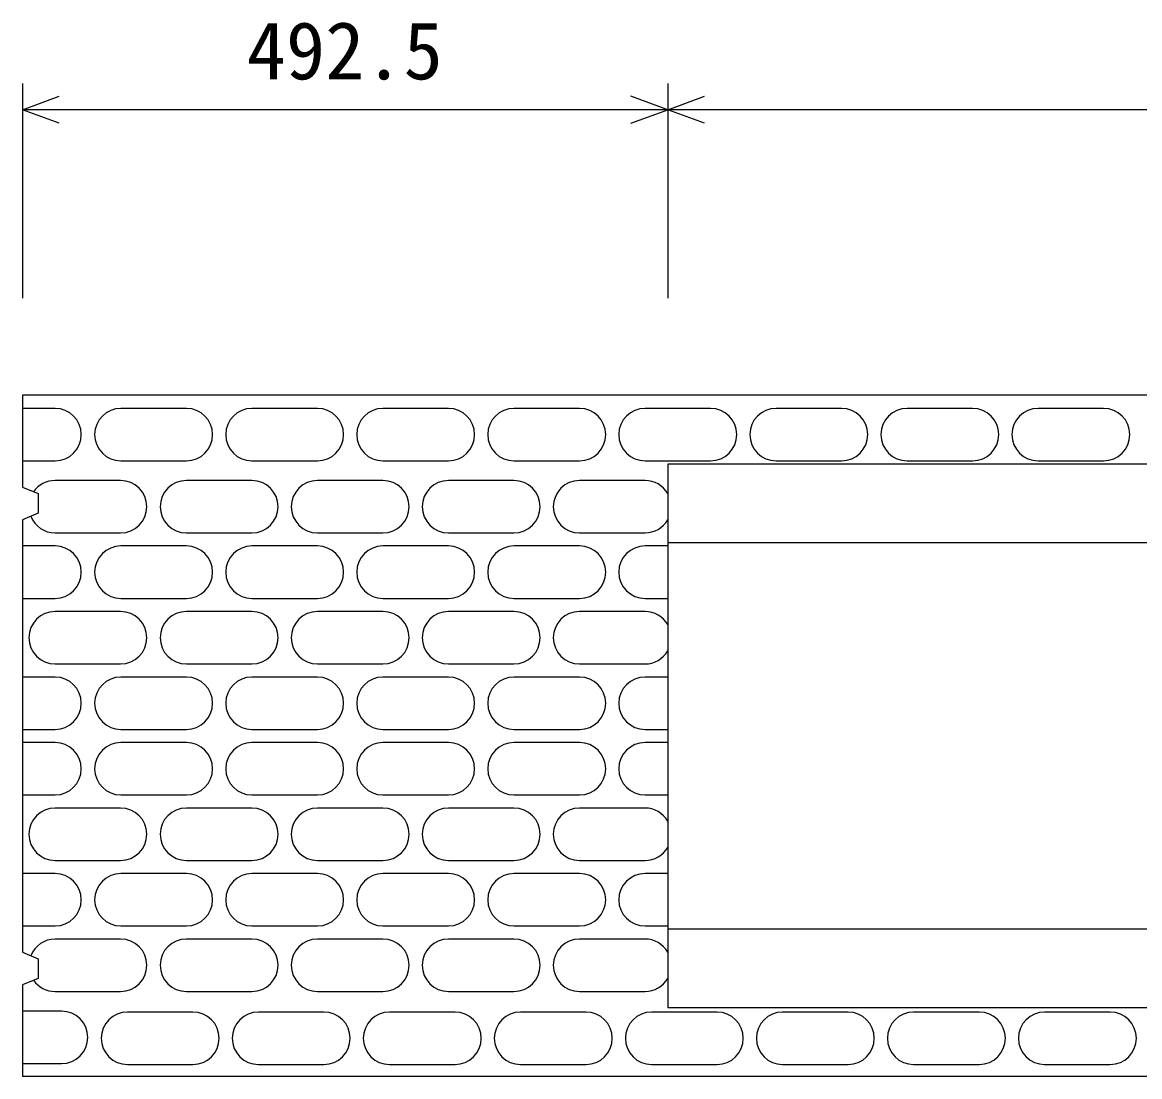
# Model space of a CAD drawing. Units: millimetres, scale not verified. Extents: x -16800 to 16800, y -5940 to 5940.
# Drawn here: x -9813 to -8961, y 2771 to 3576 of the extents above; entities that cross this region are included whole.
import ezdxf
from ezdxf.enums import TextEntityAlignment as Align

# ---------------------------------------------------------------- set-up
doc = ezdxf.new("R2010")
doc.units = ezdxf.units.MM
doc.header["$LTSCALE"] = 20
for name, color, linetype, lineweight in [('0-0_DIM', 7, 'Continuous', 25), ('0-2_HATCH', 6, 'Continuous', 25), ('0-5_OUTLINE', 3, 'Continuous', 25)]:
    doc.layers.add(name, color=color, linetype=linetype, lineweight=lineweight)
doc.styles.add('ＭＳ ゴシック', font='')
doc.styles.get('ＭＳ ゴシック').set_extended_font_data('MS Gothic')

msp = doc.modelspace()

# ---------------------------------------------------------------- linework, layer by layer
at = {"layer": '0-0_DIM'}
for p, q in [((-9813.26, 3528.9), (-9813.26, 3365.14)), ((-9320.76, 3528.9), (-9320.76, 3365.14)), ((-9320.76, 3508.9), (-9813.26, 3508.9)), ((-8305.76, 3508.9), (-9320.76, 3508.9))]:
    msp.add_line(p, q, dxfattribs=at)
for points in [[(-9785.07, 3498.64), (-9813.26, 3508.9), (-9785.07, 3519.16)], [(-9348.95, 3498.64), (-9320.76, 3508.9), (-9348.95, 3519.16)], [(-9292.57, 3498.64), (-9320.76, 3508.9), (-9292.57, 3519.16)]]:
    msp.add_lwpolyline(points, dxfattribs=at)
at = {"layer": '0-2_HATCH'}
for p, q in [((-9788.26, 3280.97), (-9813.26, 3280.97)), ((-9688.07, 3280.97), (-9738.07, 3280.97)), ((-9588.07, 3280.97), (-9638.07, 3280.97)), ((-9488.07, 3280.97), (-9538.07, 3280.97)), ((-9388.07, 3280.97), (-9438.07, 3280.97)), ((-9288.07, 3280.97), (-9338.07, 3280.97)), ((-9188.07, 3280.97), (-9238.07, 3280.97)), ((-9088.07, 3280.97), (-9138.07, 3280.97)), ((-8988.07, 3280.97), (-9038.07, 3280.97)), ((-9813.26, 3240.97), (-9788.26, 3240.97)), ((-9738.07, 3240.97), (-9688.07, 3240.97)), ((-9638.07, 3240.97), (-9588.07, 3240.97)), ((-9538.07, 3240.97), (-9488.07, 3240.97)), ((-9438.07, 3240.97), (-9388.07, 3240.97)), ((-9338.07, 3240.97), (-9288.07, 3240.97)), ((-9238.07, 3240.97), (-9188.07, 3240.97)), ((-9138.07, 3240.97), (-9088.07, 3240.97)), ((-9038.07, 3240.97), (-8988.07, 3240.97)), ((-9738.26, 3225.97), (-9788.26, 3225.97)), ((-9638.07, 3225.97), (-9688.07, 3225.97)), ((-9538.07, 3225.97), (-9588.07, 3225.97)), ((-9438.07, 3225.97), (-9488.07, 3225.97)), ((-9338.07, 3225.97), (-9388.07, 3225.97)), ((-9788.26, 3185.97), (-9738.26, 3185.97)), ((-9688.07, 3185.97), (-9638.07, 3185.97)), ((-9588.07, 3185.97), (-9538.07, 3185.97)), ((-9488.07, 3185.97), (-9438.07, 3185.97)), ((-9388.07, 3185.97), (-9338.07, 3185.97)), ((-9788.26, 3175.97), (-9813.26, 3175.97)), ((-9688.07, 3175.97), (-9738.07, 3175.97)), ((-9588.07, 3175.97), (-9638.07, 3175.97)), ((-9488.07, 3175.97), (-9538.07, 3175.97)), ((-9388.07, 3175.97), (-9438.07, 3175.97)), ((-9320.76, 3175.97), (-9338.07, 3175.97)), ((-9813.26, 3135.97), (-9788.26, 3135.97)), ((-9738.07, 3135.97), (-9688.07, 3135.97)), ((-9638.07, 3135.97), (-9588.07, 3135.97)), ((-9538.07, 3135.97), (-9488.07, 3135.97)), ((-9438.07, 3135.97), (-9388.07, 3135.97)), ((-9338.07, 3135.97), (-9320.76, 3135.97)), ((-9738.26, 3125.97), (-9788.26, 3125.97)), ((-9638.07, 3125.97), (-9688.07, 3125.97)), ((-9538.07, 3125.97), (-9588.07, 3125.97)), ((-9438.07, 3125.97), (-9488.07, 3125.97)), ((-9338.07, 3125.97), (-9388.07, 3125.97)), ((-9788.26, 3085.97), (-9738.26, 3085.97)), ((-9688.07, 3085.97), (-9638.07, 3085.97)), ((-9588.07, 3085.97), (-9538.07, 3085.97)), ((-9488.07, 3085.97), (-9438.07, 3085.97)), ((-9388.07, 3085.97), (-9338.07, 3085.97)), ((-9788.26, 3075.97), (-9813.26, 3075.97)), ((-9688.07, 3075.97), (-9738.07, 3075.97)), ((-9588.07, 3075.97), (-9638.07, 3075.97)), ((-9488.07, 3075.97), (-9538.07, 3075.97)), ((-9388.07, 3075.97), (-9438.07, 3075.97)), ((-9320.76, 3075.97), (-9338.07, 3075.97)), ((-9813.26, 3035.97), (-9788.26, 3035.97)), ((-9738.07, 3035.97), (-9688.07, 3035.97)), ((-9638.07, 3035.97), (-9588.07, 3035.97)), ((-9538.07, 3035.97), (-9488.07, 3035.97)), ((-9438.07, 3035.97), (-9388.07, 3035.97)), ((-9338.07, 3035.97), (-9320.76, 3035.97)), ((-9788.26, 3025.97), (-9813.26, 3025.97)), ((-9688.07, 3025.97), (-9738.07, 3025.97)), ((-9588.07, 3025.97), (-9638.07, 3025.97)), ((-9488.07, 3025.97), (-9538.07, 3025.97)), ((-9388.07, 3025.97), (-9438.07, 3025.97)), ((-9320.76, 3025.97), (-9338.07, 3025.97)), ((-9813.26, 2985.97), (-9788.26, 2985.97)), ((-9738.07, 2985.97), (-9688.07, 2985.97)), ((-9638.07, 2985.97), (-9588.07, 2985.97)), ((-9538.07, 2985.97), (-9488.07, 2985.97)), ((-9438.07, 2985.97), (-9388.07, 2985.97)), ((-9338.07, 2985.97), (-9320.76, 2985.97)), ((-9738.26, 2975.97), (-9788.26, 2975.97)), ((-9638.07, 2975.97), (-9688.07, 2975.97)), ((-9538.07, 2975.97), (-9588.07, 2975.97)), ((-9438.07, 2975.97), (-9488.07, 2975.97)), ((-9338.07, 2975.97), (-9388.07, 2975.97)), ((-9788.26, 2935.97), (-9738.26, 2935.97)), ((-9688.07, 2935.97), (-9638.07, 2935.97)), ((-9588.07, 2935.97), (-9538.07, 2935.97)), ((-9488.07, 2935.97), (-9438.07, 2935.97)), ((-9388.07, 2935.97), (-9338.07, 2935.97)), ((-9788.26, 2925.97), (-9813.26, 2925.97)), ((-9688.07, 2925.97), (-9738.07, 2925.97)), ((-9588.07, 2925.97), (-9638.07, 2925.97)), ((-9488.07, 2925.97), (-9538.07, 2925.97)), ((-9388.07, 2925.97), (-9438.07, 2925.97)), ((-9320.76, 2925.97), (-9338.07, 2925.97)), ((-9813.26, 2885.97), (-9788.26, 2885.97)), ((-9738.07, 2885.97), (-9688.07, 2885.97)), ((-9638.07, 2885.97), (-9588.07, 2885.97)), ((-9538.07, 2885.97), (-9488.07, 2885.97)), ((-9438.07, 2885.97), (-9388.07, 2885.97)), ((-9338.07, 2885.97), (-9320.76, 2885.97)), ((-9738.26, 2875.97), (-9788.26, 2875.97)), ((-9638.07, 2875.97), (-9688.07, 2875.97)), ((-9538.07, 2875.97), (-9588.07, 2875.97)), ((-9438.07, 2875.97), (-9488.07, 2875.97)), ((-9338.07, 2875.97), (-9388.07, 2875.97)), ((-9788.26, 2835.97), (-9738.26, 2835.97)), ((-9688.07, 2835.97), (-9638.07, 2835.97)), ((-9588.07, 2835.97), (-9538.07, 2835.97)), ((-9488.07, 2835.97), (-9438.07, 2835.97)), ((-9388.07, 2835.97), (-9338.07, 2835.97)), ((-9783.26, 2820.97), (-9813.26, 2820.97)), ((-9683.07, 2820.25), (-9733.07, 2820.25)), ((-9583.07, 2820.25), (-9633.07, 2820.25)), ((-9483.07, 2820.25), (-9533.07, 2820.25)), ((-9383.07, 2820.25), (-9433.07, 2820.25)), ((-9283.07, 2820.25), (-9333.07, 2820.25)), ((-9183.07, 2820.25), (-9233.07, 2820.25)), ((-9083.07, 2820.25), (-9133.07, 2820.25)), ((-8983.07, 2820.25), (-9033.07, 2820.25)), ((-9813.26, 2780.97), (-9783.26, 2780.97)), ((-9733.07, 2780.25), (-9683.07, 2780.25)), ((-9633.07, 2780.25), (-9583.07, 2780.25)), ((-9533.07, 2780.25), (-9483.07, 2780.25)), ((-9433.07, 2780.25), (-9383.07, 2780.25)), ((-9333.07, 2780.25), (-9283.07, 2780.25)), ((-9233.07, 2780.25), (-9183.07, 2780.25)), ((-9133.07, 2780.25), (-9083.07, 2780.25)), ((-9033.07, 2780.25), (-8983.07, 2780.25))]:
    msp.add_line(p, q, dxfattribs=at)
for centre, start, end in [((-9788.26, 3260.97), 270, 90), ((-9738.07, 3260.97), 90, 270), ((-9688.07, 3260.97), 270, 90), ((-9638.07, 3260.97), 90, 270), ((-9588.07, 3260.97), 270, 90), ((-9538.07, 3260.97), 90, 270), ((-9488.07, 3260.97), 270, 90), ((-9438.07, 3260.97), 90, 270), ((-9388.07, 3260.97), 270, 90), ((-9338.07, 3260.97), 90, 270), ((-9288.07, 3260.97), 270, 90), ((-9238.07, 3260.97), 90, 270), ((-9188.07, 3260.97), 270, 90), ((-9138.07, 3260.97), 90, 270), ((-9088.07, 3260.97), 270, 90), ((-9038.07, 3260.97), 90, 270), ((-8988.07, 3260.97), 270, 90), ((-9788.26, 3205.97), 90, 145.16861), ((-9738.26, 3205.97), 270, 90), ((-9688.07, 3205.97), 90, 270), ((-9638.07, 3205.97), 270, 90), ((-9588.07, 3205.97), 90, 270), ((-9538.07, 3205.97), 270, 90), ((-9488.07, 3205.97), 90, 270), ((-9438.07, 3205.97), 270, 90), ((-9388.07, 3205.97), 90, 270), ((-9338.07, 3205.97), 30.02267, 90), ((-9788.26, 3205.97), 201.51895, 270), ((-9338.07, 3205.97), 270, 329.97733), ((-9788.26, 3155.97), 270, 90), ((-9738.07, 3155.97), 90, 270), ((-9688.07, 3155.97), 270, 90), ((-9638.07, 3155.97), 90, 270), ((-9588.07, 3155.97), 270, 90), ((-9538.07, 3155.97), 90, 270), ((-9488.07, 3155.97), 270, 90), ((-9438.07, 3155.97), 90, 270), ((-9388.07, 3155.97), 270, 90), ((-9338.07, 3155.97), 90, 270), ((-9788.26, 3105.97), 90, 270), ((-9738.26, 3105.97), 270, 90), ((-9688.07, 3105.97), 90, 270), ((-9638.07, 3105.97), 270, 90), ((-9588.07, 3105.97), 90, 270), ((-9538.07, 3105.97), 270, 90), ((-9488.07, 3105.97), 90, 270), ((-9438.07, 3105.97), 270, 90), ((-9388.07, 3105.97), 90, 270), ((-9338.07, 3105.97), 30.02267, 90), ((-9338.07, 3105.97), 270, 329.97733), ((-9788.26, 3055.97), 270, 90), ((-9738.07, 3055.97), 90, 270), ((-9688.07, 3055.97), 270, 90), ((-9638.07, 3055.97), 90, 270), ((-9588.07, 3055.97), 270, 90), ((-9538.07, 3055.97), 90, 270), ((-9488.07, 3055.97), 270, 90), ((-9438.07, 3055.97), 90, 270), ((-9388.07, 3055.97), 270, 90), ((-9338.07, 3055.97), 90, 270), ((-9788.26, 3005.97), 270, 90), ((-9738.07, 3005.97), 90, 270), ((-9688.07, 3005.97), 270, 90), ((-9638.07, 3005.97), 90, 270), ((-9588.07, 3005.97), 270, 90), ((-9538.07, 3005.97), 90, 270), ((-9488.07, 3005.97), 270, 90), ((-9438.07, 3005.97), 90, 270), ((-9388.07, 3005.97), 270, 90), ((-9338.07, 3005.97), 90, 270), ((-9788.26, 2955.97), 90, 270), ((-9738.26, 2955.97), 270, 90), ((-9688.07, 2955.97), 90, 270), ((-9638.07, 2955.97), 270, 90), ((-9588.07, 2955.97), 90, 270), ((-9538.07, 2955.97), 270, 90), ((-9488.07, 2955.97), 90, 270), ((-9438.07, 2955.97), 270, 90), ((-9388.07, 2955.97), 90, 270), ((-9338.07, 2955.97), 30.02267, 90), ((-9338.07, 2955.97), 270, 329.97733), ((-9788.26, 2905.97), 270, 90), ((-9738.07, 2905.97), 90, 270), ((-9688.07, 2905.97), 270, 90), ((-9638.07, 2905.97), 90, 270), ((-9588.07, 2905.97), 270, 90), ((-9538.07, 2905.97), 90, 270), ((-9488.07, 2905.97), 270, 90), ((-9438.07, 2905.97), 90, 270), ((-9388.07, 2905.97), 270, 90), ((-9338.07, 2905.97), 90, 270), ((-9788.26, 2855.97), 90, 158.48228), ((-9738.26, 2855.97), 270, 90), ((-9688.07, 2855.97), 90, 270), ((-9638.07, 2855.97), 270, 90), ((-9588.07, 2855.97), 90, 270), ((-9538.07, 2855.97), 270, 90), ((-9488.07, 2855.97), 90, 270), ((-9438.07, 2855.97), 270, 90), ((-9388.07, 2855.97), 90, 270), ((-9338.07, 2855.97), 30.02267, 90), ((-9788.26, 2855.97), 214.83266, 270), ((-9338.07, 2855.97), 270, 329.97733), ((-9783.26, 2800.97), 270, 90), ((-9733.07, 2800.25), 90, 270), ((-9683.07, 2800.25), 270, 90), ((-9633.07, 2800.25), 90, 270), ((-9583.07, 2800.25), 270, 90), ((-9533.07, 2800.25), 90, 270), ((-9483.07, 2800.25), 270, 90), ((-9433.07, 2800.25), 90, 270), ((-9383.07, 2800.25), 270, 90), ((-9333.07, 2800.25), 90, 270), ((-9283.07, 2800.25), 270, 90), ((-9233.07, 2800.25), 90, 270), ((-9183.07, 2800.25), 270, 90), ((-9133.07, 2800.25), 90, 270), ((-9083.07, 2800.25), 270, 90), ((-9033.07, 2800.25), 90, 270), ((-8983.07, 2800.25), 270, 90)]:
    msp.add_arc(centre, 20, start, end, dxfattribs=at)
at = {"layer": '0-5_OUTLINE'}
for p, q in [((-9320.76, 3238.47), (-9320.76, 2823.47)), ((-8305.76, 3238.47), (-9320.76, 3238.47)), ((-8305.76, 3178.47), (-9320.76, 3178.47)), ((-8305.76, 2883.47), (-9320.76, 2883.47)), ((-9813.26, 2865.97), (-9801.26, 2860.97)), ((-9801.26, 2860.97), (-9801.26, 2845.97)), ((-9801.26, 2845.97), (-9813.26, 2840.97)), ((-9813.26, 2840.97), (-9813.26, 2770.97)), ((-8305.76, 2823.47), (-9320.76, 2823.47)), ((-7813.26, 2770.97), (-9813.26, 2770.97))]:
    msp.add_line(p, q, dxfattribs=at)
msp.add_lwpolyline([(-7813.26, 3290.97), (-9813.26, 3290.97), (-9813.26, 3220.97), (-9801.26, 3215.97), (-9801.26, 3200.97), (-9813.26, 3195.97), (-9813.26, 2865.97)], dxfattribs=at)

# ---------------------------------------------------------------- texts
at = {"layer": '0-0_DIM', "style": 'ＭＳ ゴシック'}
msp.add_text('492.5', height=43.99, dxfattribs=at).set_placement((-9642.01, 3518.9), align=Align.BOTTOM_LEFT)

doc.saveas('drawing.dxf')
